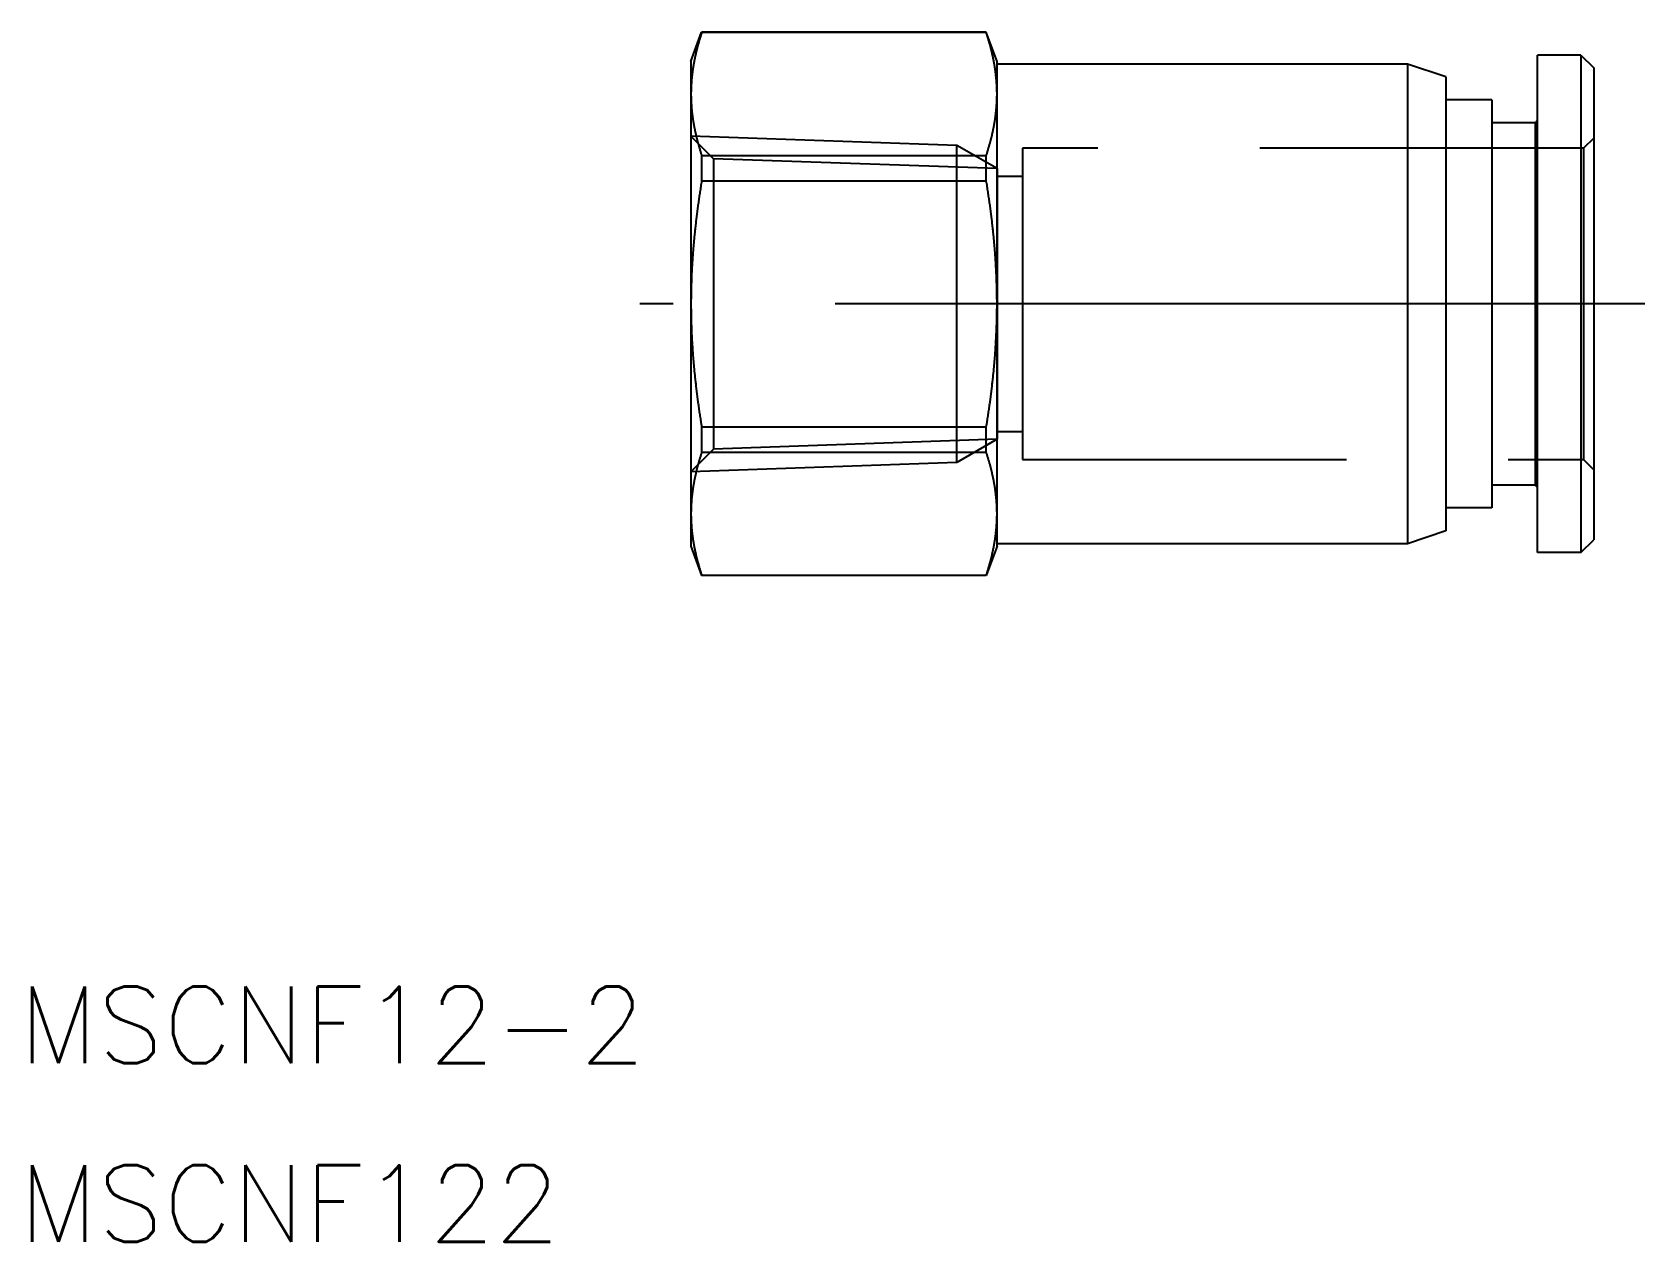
# Model space of a CAD drawing. Extents: x -91 to 13, y -37 to 13.
# Drawn here: x -90.7 to -27.5, y -36.8 to 10.7 of the extents above; entities that cross this region are included whole.
import ezdxf

# ---------------------------------------------------------------- set-up
doc = ezdxf.new("R2010")
doc.units = 0
doc.linetypes.add('CENTER', pattern=[50.8, 31.75, -6.35, 6.35, -6.35])
doc.linetypes.add('DASHED', pattern=[19.05, 12.7, -6.35])
doc.layers.get('0').update_dxf_attribs({"linetype": 'CONTINUOUS'})
doc.layers.add('CENTER', color=1, linetype='CENTER')
doc.styles.get("Standard").update_dxf_attribs({"font": 'txt.shx', "height": 3, "bigfont": 'bigfont.shx'})

msp = doc.modelspace()

# ---------------------------------------------------------------- linework, layer by layer
at = {"color": 7, "linetype": 'CONTINUOUS'}
for p, q in [((-64.912, 9.5), (-64.493, 10.65)), ((-53.331, 10.65), (-64.493, 10.65)), ((-64.493, 10.65), (-64.493, 10.634)), ((-53.331, 10.634), (-64.493, 10.634)), ((-52.912, 9.5), (-53.331, 10.65)), ((-53.331, 10.634), (-53.331, 10.65)), ((-64.912, 9.5), (-64.912, 8.227)), ((-52.912, 8.227), (-52.912, 9.5)), ((-30.012, 9.75), (-31.712, 9.75)), ((-31.712, -9.75), (-31.712, 9.75)), ((-30.012, 9.75), (-30.012, -9.75)), ((-30.012, 9.75), (-29.512, 9.25)), ((-36.812, 9.4), (-52.912, 9.4)), ((-36.812, 9.4), (-36.812, -9.4)), ((-35.312, 8.9), (-36.812, 9.4)), ((-35.312, 8.9), (-35.312, -8.9)), ((-29.512, 9.25), (-29.512, -9.25)), ((-64.912, 8.227), (-64.912, 0)), ((-52.912, 0), (-52.912, 8.227)), ((-33.512, 8), (-35.312, 8)), ((-33.512, 8), (-33.512, -8)), ((-31.812, 7.1), (-33.512, 7.1)), ((-31.812, 7.1), (-31.712, 7.2)), ((-31.812, 7.1), (-31.812, -7.1)), ((-64.493, 5.82), (-53.331, 5.82)), ((-64.493, 5.82), (-64.493, 4.814)), ((-53.331, 4.814), (-53.331, 5.82)), ((-53.331, 4.814), (-64.493, 4.814)), ((-64.912, 0), (-64.912, -8.227)), ((-52.912, -8.227), (-52.912, 0)), ((-64.493, -4.814), (-53.331, -4.814)), ((-64.493, -4.814), (-64.493, -5.82)), ((-53.331, -5.82), (-53.331, -4.814)), ((-53.331, -5.82), (-64.493, -5.82)), ((-31.812, -7.1), (-33.512, -7.1)), ((-31.812, -7.1), (-31.712, -7.2)), ((-33.512, -8), (-35.312, -8)), ((-64.912, -8.227), (-64.912, -9.5)), ((-52.912, -9.5), (-52.912, -8.227)), ((-36.812, -9.4), (-52.912, -9.4)), ((-35.312, -8.9), (-36.812, -9.4)), ((-30.012, -9.75), (-29.512, -9.25)), ((-64.912, -9.5), (-64.493, -10.65)), ((-52.912, -9.5), (-53.331, -10.65)), ((-30.012, -9.75), (-31.712, -9.75)), ((-64.493, -10.634), (-53.331, -10.634)), ((-64.493, -10.634), (-64.493, -10.65)), ((-53.331, -10.65), (-64.493, -10.65)), ((-53.331, -10.65), (-53.331, -10.634))]:
    msp.add_line(p, q, dxfattribs=at)
at = {"color": 3, "linetype": 'DASHED'}
for p, q in [((-54.49, 6.215), (-64.912, 6.579)), ((-64.912, 6.579), (-64.025, 5.692)), ((-29.512, 6.5), (-29.912, 6.1)), ((-64.025, 5.692), (-64.025, -5.692)), ((-52.912, 5.303), (-64.025, 5.692)), ((-54.49, -6.215), (-54.49, 6.215)), ((-52.912, 5.303), (-54.49, 6.215)), ((-29.912, 6.1), (-51.912, 6.1)), ((-51.912, 6.1), (-51.912, -6.1)), ((-29.912, 6.1), (-29.912, -6.1)), ((-52.912, 5.303), (-52.912, -5.303)), ((-52.912, -5.276), (-52.912, 5.276)), ((-51.912, 5), (-52.912, 5)), ((-52.912, -5), (-51.912, -5)), ((-52.912, -5.303), (-64.025, -5.692)), ((-52.912, -5.303), (-54.49, -6.215)), ((-64.912, -6.578), (-64.025, -5.692)), ((-54.49, -6.215), (-64.912, -6.578)), ((-51.912, -6.1), (-29.912, -6.1)), ((-29.912, -6.1), (-29.512, -6.5))]:
    msp.add_line(p, q, dxfattribs=at)
at = {"color": 7}
for points in [[(-64.493, 10.634, 0), (-64.502, 10.607, 0), (-64.511, 10.58, 0), (-64.52, 10.553, 0), (-64.528, 10.526, 0), (-64.537, 10.499, 0), (-64.545, 10.473, 0), (-64.553, 10.446, 0), (-64.561, 10.419, 0), (-64.57, 10.393, 0), (-64.578, 10.366, 0), (-64.585, 10.34, 0), (-64.593, 10.314, 0), (-64.601, 10.287, 0), (-64.608, 10.261, 0), (-64.616, 10.235, 0), (-64.623, 10.209, 0), (-64.63, 10.182, 0), (-64.638, 10.156, 0), (-64.645, 10.13, 0), (-64.652, 10.104, 0), (-64.659, 10.079, 0), (-64.665, 10.053, 0), (-64.672, 10.027, 0), (-64.679, 10.001, 0), (-64.685, 9.975, 0), (-64.692, 9.95, 0), (-64.698, 9.924, 0), (-64.704, 9.898, 0), (-64.71, 9.873, 0), (-64.716, 9.847, 0), (-64.722, 9.822, 0), (-64.728, 9.796, 0), (-64.734, 9.771, 0), (-64.74, 9.746, 0), (-64.745, 9.72, 0), (-64.751, 9.695, 0), (-64.756, 9.67, 0), (-64.761, 9.645, 0), (-64.767, 9.619, 0), (-64.772, 9.594, 0), (-64.777, 9.569, 0), (-64.782, 9.544, 0), (-64.787, 9.519, 0), (-64.791, 9.494, 0), (-64.796, 9.469, 0), (-64.8, 9.444, 0), (-64.805, 9.419, 0), (-64.809, 9.394, 0), (-64.814, 9.369, 0), (-64.818, 9.344, 0), (-64.822, 9.319, 0), (-64.826, 9.294, 0), (-64.83, 9.269, 0), (-64.834, 9.244, 0), (-64.837, 9.219, 0), (-64.841, 9.195, 0), (-64.845, 9.17, 0), (-64.848, 9.145, 0), (-64.851, 9.12, 0), (-64.855, 9.095, 0), (-64.858, 9.071, 0), (-64.861, 9.046, 0), (-64.864, 9.021, 0), (-64.867, 8.996, 0), (-64.87, 8.972, 0), (-64.873, 8.947, 0), (-64.875, 8.922, 0), (-64.878, 8.897, 0), (-64.88, 8.873, 0), (-64.883, 8.848, 0), (-64.885, 8.823, 0), (-64.887, 8.798, 0), (-64.889, 8.774, 0), (-64.891, 8.749, 0), (-64.893, 8.724, 0), (-64.895, 8.7, 0), (-64.897, 8.675, 0), (-64.898, 8.65, 0), (-64.9, 8.625, 0), (-64.901, 8.601, 0), (-64.903, 8.576, 0), (-64.904, 8.551, 0), (-64.905, 8.526, 0), (-64.906, 8.501, 0), (-64.907, 8.476, 0), (-64.908, 8.452, 0), (-64.909, 8.427, 0), (-64.91, 8.402, 0), (-64.91, 8.377, 0), (-64.911, 8.352, 0), (-64.911, 8.327, 0), (-64.912, 8.302, 0), (-64.912, 8.277, 0), (-64.912, 8.252, 0), (-64.912, 8.227, 0)], [(-52.912, 8.227, 0), (-52.912, 8.252, 0), (-52.912, 8.277, 0), (-52.912, 8.302, 0), (-52.913, 8.327, 0), (-52.913, 8.352, 0), (-52.914, 8.377, 0), (-52.914, 8.402, 0), (-52.915, 8.427, 0), (-52.916, 8.452, 0), (-52.917, 8.476, 0), (-52.918, 8.501, 0), (-52.919, 8.526, 0), (-52.92, 8.551, 0), (-52.921, 8.576, 0), (-52.923, 8.601, 0), (-52.924, 8.625, 0), (-52.926, 8.65, 0), (-52.927, 8.675, 0), (-52.929, 8.7, 0), (-52.931, 8.724, 0), (-52.933, 8.749, 0), (-52.935, 8.774, 0), (-52.937, 8.798, 0), (-52.939, 8.823, 0), (-52.941, 8.848, 0), (-52.944, 8.873, 0), (-52.946, 8.897, 0), (-52.949, 8.922, 0), (-52.952, 8.947, 0), (-52.954, 8.972, 0), (-52.957, 8.996, 0), (-52.96, 9.021, 0), (-52.963, 9.046, 0), (-52.966, 9.071, 0), (-52.969, 9.095, 0), (-52.973, 9.12, 0), (-52.976, 9.145, 0), (-52.979, 9.17, 0), (-52.983, 9.195, 0), (-52.987, 9.219, 0), (-52.99, 9.244, 0), (-52.994, 9.269, 0), (-52.998, 9.294, 0), (-53.002, 9.319, 0), (-53.006, 9.344, 0), (-53.01, 9.369, 0), (-53.015, 9.394, 0), (-53.019, 9.419, 0), (-53.024, 9.444, 0), (-53.028, 9.469, 0), (-53.033, 9.494, 0), (-53.038, 9.519, 0), (-53.042, 9.544, 0), (-53.047, 9.569, 0), (-53.052, 9.594, 0), (-53.057, 9.619, 0), (-53.063, 9.645, 0), (-53.068, 9.67, 0), (-53.073, 9.695, 0), (-53.079, 9.72, 0), (-53.084, 9.746, 0), (-53.09, 9.771, 0), (-53.096, 9.796, 0), (-53.102, 9.822, 0), (-53.108, 9.847, 0), (-53.114, 9.873, 0), (-53.12, 9.898, 0), (-53.126, 9.924, 0), (-53.132, 9.95, 0), (-53.139, 9.975, 0), (-53.145, 10.001, 0), (-53.152, 10.027, 0), (-53.158, 10.053, 0), (-53.165, 10.079, 0), (-53.172, 10.104, 0), (-53.179, 10.13, 0), (-53.186, 10.156, 0), (-53.194, 10.182, 0), (-53.201, 10.209, 0), (-53.208, 10.235, 0), (-53.216, 10.261, 0), (-53.223, 10.287, 0), (-53.231, 10.314, 0), (-53.239, 10.34, 0), (-53.246, 10.366, 0), (-53.254, 10.393, 0), (-53.263, 10.419, 0), (-53.271, 10.446, 0), (-53.279, 10.473, 0), (-53.287, 10.499, 0), (-53.296, 10.526, 0), (-53.304, 10.553, 0), (-53.313, 10.58, 0), (-53.322, 10.607, 0), (-53.331, 10.634, 0)], [(-64.912, 8.227, 0), (-64.912, 8.202, 0), (-64.912, 8.177, 0), (-64.912, 8.152, 0), (-64.911, 8.127, 0), (-64.911, 8.102, 0), (-64.91, 8.077, 0), (-64.91, 8.053, 0), (-64.909, 8.028, 0), (-64.908, 8.003, 0), (-64.907, 7.978, 0), (-64.906, 7.953, 0), (-64.905, 7.928, 0), (-64.904, 7.904, 0), (-64.903, 7.879, 0), (-64.901, 7.854, 0), (-64.9, 7.829, 0), (-64.898, 7.804, 0), (-64.897, 7.78, 0), (-64.895, 7.755, 0), (-64.893, 7.73, 0), (-64.891, 7.705, 0), (-64.889, 7.681, 0), (-64.887, 7.656, 0), (-64.885, 7.631, 0), (-64.883, 7.607, 0), (-64.88, 7.582, 0), (-64.878, 7.557, 0), (-64.875, 7.532, 0), (-64.873, 7.508, 0), (-64.87, 7.483, 0), (-64.867, 7.458, 0), (-64.864, 7.433, 0), (-64.861, 7.409, 0), (-64.858, 7.384, 0), (-64.855, 7.359, 0), (-64.851, 7.334, 0), (-64.848, 7.31, 0), (-64.845, 7.285, 0), (-64.841, 7.26, 0), (-64.837, 7.235, 0), (-64.834, 7.21, 0), (-64.83, 7.185, 0), (-64.826, 7.16, 0), (-64.822, 7.136, 0), (-64.818, 7.111, 0), (-64.814, 7.086, 0), (-64.809, 7.061, 0), (-64.805, 7.036, 0), (-64.8, 7.011, 0), (-64.796, 6.986, 0), (-64.791, 6.961, 0), (-64.787, 6.936, 0), (-64.782, 6.911, 0), (-64.777, 6.885, 0), (-64.772, 6.86, 0), (-64.767, 6.835, 0), (-64.761, 6.81, 0), (-64.756, 6.785, 0), (-64.751, 6.759, 0), (-64.745, 6.734, 0), (-64.74, 6.709, 0), (-64.734, 6.683, 0), (-64.728, 6.658, 0), (-64.722, 6.633, 0), (-64.716, 6.607, 0), (-64.71, 6.582, 0), (-64.704, 6.556, 0), (-64.698, 6.53, 0), (-64.692, 6.505, 0), (-64.685, 6.479, 0), (-64.679, 6.453, 0), (-64.672, 6.428, 0), (-64.665, 6.402, 0), (-64.659, 6.376, 0), (-64.652, 6.35, 0), (-64.645, 6.324, 0), (-64.638, 6.298, 0), (-64.63, 6.272, 0), (-64.623, 6.246, 0), (-64.616, 6.22, 0), (-64.608, 6.194, 0), (-64.601, 6.167, 0), (-64.593, 6.141, 0), (-64.585, 6.115, 0), (-64.578, 6.088, 0), (-64.57, 6.062, 0), (-64.561, 6.035, 0), (-64.553, 6.008, 0), (-64.545, 5.982, 0), (-64.537, 5.955, 0), (-64.528, 5.928, 0), (-64.52, 5.901, 0), (-64.511, 5.874, 0), (-64.502, 5.847, 0), (-64.493, 5.82, 0)], [(-53.331, 5.82, 0), (-53.322, 5.847, 0), (-53.313, 5.874, 0), (-53.304, 5.901, 0), (-53.296, 5.928, 0), (-53.287, 5.955, 0), (-53.279, 5.982, 0), (-53.271, 6.008, 0), (-53.263, 6.035, 0), (-53.254, 6.062, 0), (-53.246, 6.088, 0), (-53.239, 6.115, 0), (-53.231, 6.141, 0), (-53.223, 6.167, 0), (-53.216, 6.194, 0), (-53.208, 6.22, 0), (-53.201, 6.246, 0), (-53.194, 6.272, 0), (-53.186, 6.298, 0), (-53.179, 6.324, 0), (-53.172, 6.35, 0), (-53.165, 6.376, 0), (-53.158, 6.402, 0), (-53.152, 6.428, 0), (-53.145, 6.453, 0), (-53.139, 6.479, 0), (-53.132, 6.505, 0), (-53.126, 6.53, 0), (-53.12, 6.556, 0), (-53.114, 6.582, 0), (-53.108, 6.607, 0), (-53.102, 6.633, 0), (-53.096, 6.658, 0), (-53.09, 6.683, 0), (-53.084, 6.709, 0), (-53.079, 6.734, 0), (-53.073, 6.759, 0), (-53.068, 6.785, 0), (-53.063, 6.81, 0), (-53.057, 6.835, 0), (-53.052, 6.86, 0), (-53.047, 6.885, 0), (-53.042, 6.911, 0), (-53.038, 6.936, 0), (-53.033, 6.961, 0), (-53.028, 6.986, 0), (-53.024, 7.011, 0), (-53.019, 7.036, 0), (-53.015, 7.061, 0), (-53.01, 7.086, 0), (-53.006, 7.111, 0), (-53.002, 7.136, 0), (-52.998, 7.16, 0), (-52.994, 7.185, 0), (-52.99, 7.21, 0), (-52.987, 7.235, 0), (-52.983, 7.26, 0), (-52.979, 7.285, 0), (-52.976, 7.31, 0), (-52.973, 7.334, 0), (-52.969, 7.359, 0), (-52.966, 7.384, 0), (-52.963, 7.409, 0), (-52.96, 7.433, 0), (-52.957, 7.458, 0), (-52.954, 7.483, 0), (-52.952, 7.508, 0), (-52.949, 7.532, 0), (-52.946, 7.557, 0), (-52.944, 7.582, 0), (-52.941, 7.607, 0), (-52.939, 7.631, 0), (-52.937, 7.656, 0), (-52.935, 7.681, 0), (-52.933, 7.705, 0), (-52.931, 7.73, 0), (-52.929, 7.755, 0), (-52.927, 7.78, 0), (-52.926, 7.804, 0), (-52.924, 7.829, 0), (-52.923, 7.854, 0), (-52.921, 7.879, 0), (-52.92, 7.904, 0), (-52.919, 7.928, 0), (-52.918, 7.953, 0), (-52.917, 7.978, 0), (-52.916, 8.003, 0), (-52.915, 8.028, 0), (-52.914, 8.053, 0), (-52.914, 8.077, 0), (-52.913, 8.102, 0), (-52.913, 8.127, 0), (-52.912, 8.152, 0), (-52.912, 8.177, 0), (-52.912, 8.202, 0), (-52.912, 8.227, 0)], [(-64.493, 4.814, 0), (-64.502, 4.76, 0), (-64.511, 4.706, 0), (-64.52, 4.652, 0), (-64.528, 4.598, 0), (-64.537, 4.544, 0), (-64.545, 4.491, 0), (-64.553, 4.438, 0), (-64.561, 4.384, 0), (-64.57, 4.331, 0), (-64.578, 4.278, 0), (-64.585, 4.225, 0), (-64.593, 4.173, 0), (-64.601, 4.12, 0), (-64.608, 4.067, 0), (-64.616, 4.015, 0), (-64.623, 3.963, 0), (-64.63, 3.91, 0), (-64.638, 3.858, 0), (-64.645, 3.806, 0), (-64.652, 3.754, 0), (-64.659, 3.703, 0), (-64.665, 3.651, 0), (-64.672, 3.599, 0), (-64.679, 3.548, 0), (-64.685, 3.496, 0), (-64.692, 3.445, 0), (-64.698, 3.394, 0), (-64.704, 3.342, 0), (-64.71, 3.291, 0), (-64.716, 3.24, 0), (-64.722, 3.189, 0), (-64.728, 3.138, 0), (-64.734, 3.088, 0), (-64.74, 3.037, 0), (-64.745, 2.986, 0), (-64.751, 2.936, 0), (-64.756, 2.885, 0), (-64.761, 2.835, 0), (-64.767, 2.784, 0), (-64.772, 2.734, 0), (-64.777, 2.684, 0), (-64.782, 2.633, 0), (-64.787, 2.583, 0), (-64.791, 2.533, 0), (-64.796, 2.483, 0), (-64.8, 2.433, 0), (-64.805, 2.383, 0), (-64.809, 2.333, 0), (-64.814, 2.283, 0), (-64.818, 2.233, 0), (-64.822, 2.183, 0), (-64.826, 2.134, 0), (-64.83, 2.084, 0), (-64.834, 2.034, 0), (-64.837, 1.984, 0), (-64.841, 1.935, 0), (-64.845, 1.885, 0), (-64.848, 1.835, 0), (-64.851, 1.786, 0), (-64.855, 1.736, 0), (-64.858, 1.687, 0), (-64.861, 1.637, 0), (-64.864, 1.588, 0), (-64.867, 1.538, 0), (-64.87, 1.489, 0), (-64.873, 1.439, 0), (-64.875, 1.39, 0), (-64.878, 1.34, 0), (-64.88, 1.291, 0), (-64.883, 1.241, 0), (-64.885, 1.192, 0), (-64.887, 1.142, 0), (-64.889, 1.093, 0), (-64.891, 1.044, 0), (-64.893, 0.994, 0), (-64.895, 0.945, 0), (-64.897, 0.895, 0), (-64.898, 0.846, 0), (-64.9, 0.796, 0), (-64.901, 0.747, 0), (-64.903, 0.697, 0), (-64.904, 0.647, 0), (-64.905, 0.598, 0), (-64.906, 0.548, 0), (-64.907, 0.499, 0), (-64.908, 0.449, 0), (-64.909, 0.399, 0), (-64.91, 0.349, 0), (-64.91, 0.3, 0), (-64.911, 0.25, 0), (-64.911, 0.2, 0), (-64.912, 0.15, 0), (-64.912, 0.1, 0), (-64.912, 0.05, 0), (-64.912, 0, 0)], [(-52.912, 0, 0), (-52.912, 0.05, 0), (-52.912, 0.1, 0), (-52.912, 0.15, 0), (-52.913, 0.2, 0), (-52.913, 0.25, 0), (-52.914, 0.3, 0), (-52.914, 0.349, 0), (-52.915, 0.399, 0), (-52.916, 0.449, 0), (-52.917, 0.499, 0), (-52.918, 0.548, 0), (-52.919, 0.598, 0), (-52.92, 0.647, 0), (-52.921, 0.697, 0), (-52.923, 0.747, 0), (-52.924, 0.796, 0), (-52.926, 0.846, 0), (-52.927, 0.895, 0), (-52.929, 0.945, 0), (-52.931, 0.994, 0), (-52.933, 1.044, 0), (-52.935, 1.093, 0), (-52.937, 1.142, 0), (-52.939, 1.192, 0), (-52.941, 1.241, 0), (-52.944, 1.291, 0), (-52.946, 1.34, 0), (-52.949, 1.39, 0), (-52.952, 1.439, 0), (-52.954, 1.489, 0), (-52.957, 1.538, 0), (-52.96, 1.588, 0), (-52.963, 1.637, 0), (-52.966, 1.687, 0), (-52.969, 1.736, 0), (-52.973, 1.786, 0), (-52.976, 1.835, 0), (-52.979, 1.885, 0), (-52.983, 1.935, 0), (-52.987, 1.984, 0), (-52.99, 2.034, 0), (-52.994, 2.084, 0), (-52.998, 2.134, 0), (-53.002, 2.183, 0), (-53.006, 2.233, 0), (-53.01, 2.283, 0), (-53.015, 2.333, 0), (-53.019, 2.383, 0), (-53.024, 2.433, 0), (-53.028, 2.483, 0), (-53.033, 2.533, 0), (-53.038, 2.583, 0), (-53.042, 2.633, 0), (-53.047, 2.684, 0), (-53.052, 2.734, 0), (-53.057, 2.784, 0), (-53.063, 2.835, 0), (-53.068, 2.885, 0), (-53.073, 2.936, 0), (-53.079, 2.986, 0), (-53.084, 3.037, 0), (-53.09, 3.088, 0), (-53.096, 3.138, 0), (-53.102, 3.189, 0), (-53.108, 3.24, 0), (-53.114, 3.291, 0), (-53.12, 3.342, 0), (-53.126, 3.394, 0), (-53.132, 3.445, 0), (-53.139, 3.496, 0), (-53.145, 3.548, 0), (-53.152, 3.599, 0), (-53.158, 3.651, 0), (-53.165, 3.703, 0), (-53.172, 3.754, 0), (-53.179, 3.806, 0), (-53.186, 3.858, 0), (-53.194, 3.91, 0), (-53.201, 3.963, 0), (-53.208, 4.015, 0), (-53.216, 4.067, 0), (-53.223, 4.12, 0), (-53.231, 4.173, 0), (-53.239, 4.225, 0), (-53.246, 4.278, 0), (-53.254, 4.331, 0), (-53.263, 4.384, 0), (-53.271, 4.438, 0), (-53.279, 4.491, 0), (-53.287, 4.544, 0), (-53.296, 4.598, 0), (-53.304, 4.652, 0), (-53.313, 4.706, 0), (-53.322, 4.76, 0), (-53.331, 4.814, 0)], [(-64.912, 0, 0), (-64.912, -0.05, 0), (-64.912, -0.1, 0), (-64.912, -0.15, 0), (-64.911, -0.2, 0), (-64.911, -0.25, 0), (-64.91, -0.3, 0), (-64.91, -0.349, 0), (-64.909, -0.399, 0), (-64.908, -0.449, 0), (-64.907, -0.499, 0), (-64.906, -0.548, 0), (-64.905, -0.598, 0), (-64.904, -0.647, 0), (-64.903, -0.697, 0), (-64.901, -0.747, 0), (-64.9, -0.796, 0), (-64.898, -0.846, 0), (-64.897, -0.895, 0), (-64.895, -0.945, 0), (-64.893, -0.994, 0), (-64.891, -1.044, 0), (-64.889, -1.093, 0), (-64.887, -1.142, 0), (-64.885, -1.192, 0), (-64.883, -1.241, 0), (-64.88, -1.291, 0), (-64.878, -1.34, 0), (-64.875, -1.39, 0), (-64.873, -1.439, 0), (-64.87, -1.489, 0), (-64.867, -1.538, 0), (-64.864, -1.588, 0), (-64.861, -1.637, 0), (-64.858, -1.687, 0), (-64.855, -1.736, 0), (-64.851, -1.786, 0), (-64.848, -1.835, 0), (-64.845, -1.885, 0), (-64.841, -1.935, 0), (-64.837, -1.984, 0), (-64.834, -2.034, 0), (-64.83, -2.084, 0), (-64.826, -2.134, 0), (-64.822, -2.183, 0), (-64.818, -2.233, 0), (-64.814, -2.283, 0), (-64.809, -2.333, 0), (-64.805, -2.383, 0), (-64.8, -2.433, 0), (-64.796, -2.483, 0), (-64.791, -2.533, 0), (-64.787, -2.583, 0), (-64.782, -2.633, 0), (-64.777, -2.684, 0), (-64.772, -2.734, 0), (-64.767, -2.784, 0), (-64.761, -2.835, 0), (-64.756, -2.885, 0), (-64.751, -2.936, 0), (-64.745, -2.986, 0), (-64.74, -3.037, 0), (-64.734, -3.088, 0), (-64.728, -3.138, 0), (-64.722, -3.189, 0), (-64.716, -3.24, 0), (-64.71, -3.291, 0), (-64.704, -3.342, 0), (-64.698, -3.394, 0), (-64.692, -3.445, 0), (-64.685, -3.496, 0), (-64.679, -3.548, 0), (-64.672, -3.599, 0), (-64.665, -3.651, 0), (-64.659, -3.703, 0), (-64.652, -3.754, 0), (-64.645, -3.806, 0), (-64.638, -3.858, 0), (-64.63, -3.91, 0), (-64.623, -3.963, 0), (-64.616, -4.015, 0), (-64.608, -4.067, 0), (-64.601, -4.12, 0), (-64.593, -4.173, 0), (-64.585, -4.225, 0), (-64.578, -4.278, 0), (-64.57, -4.331, 0), (-64.561, -4.384, 0), (-64.553, -4.438, 0), (-64.545, -4.491, 0), (-64.537, -4.544, 0), (-64.528, -4.598, 0), (-64.52, -4.652, 0), (-64.511, -4.706, 0), (-64.502, -4.76, 0), (-64.493, -4.814, 0)], [(-53.331, -4.814, 0), (-53.322, -4.76, 0), (-53.313, -4.706, 0), (-53.304, -4.652, 0), (-53.296, -4.598, 0), (-53.287, -4.544, 0), (-53.279, -4.491, 0), (-53.271, -4.438, 0), (-53.263, -4.384, 0), (-53.254, -4.331, 0), (-53.246, -4.278, 0), (-53.239, -4.225, 0), (-53.231, -4.173, 0), (-53.223, -4.12, 0), (-53.216, -4.067, 0), (-53.208, -4.015, 0), (-53.201, -3.963, 0), (-53.194, -3.91, 0), (-53.186, -3.858, 0), (-53.179, -3.806, 0), (-53.172, -3.754, 0), (-53.165, -3.703, 0), (-53.158, -3.651, 0), (-53.152, -3.599, 0), (-53.145, -3.548, 0), (-53.139, -3.496, 0), (-53.132, -3.445, 0), (-53.126, -3.394, 0), (-53.12, -3.342, 0), (-53.114, -3.291, 0), (-53.108, -3.24, 0), (-53.102, -3.189, 0), (-53.096, -3.138, 0), (-53.09, -3.088, 0), (-53.084, -3.037, 0), (-53.079, -2.986, 0), (-53.073, -2.936, 0), (-53.068, -2.885, 0), (-53.063, -2.835, 0), (-53.057, -2.784, 0), (-53.052, -2.734, 0), (-53.047, -2.684, 0), (-53.042, -2.633, 0), (-53.038, -2.583, 0), (-53.033, -2.533, 0), (-53.028, -2.483, 0), (-53.024, -2.433, 0), (-53.019, -2.383, 0), (-53.015, -2.333, 0), (-53.01, -2.283, 0), (-53.006, -2.233, 0), (-53.002, -2.183, 0), (-52.998, -2.134, 0), (-52.994, -2.084, 0), (-52.99, -2.034, 0), (-52.987, -1.984, 0), (-52.983, -1.935, 0), (-52.979, -1.885, 0), (-52.976, -1.835, 0), (-52.973, -1.786, 0), (-52.969, -1.736, 0), (-52.966, -1.687, 0), (-52.963, -1.637, 0), (-52.96, -1.588, 0), (-52.957, -1.538, 0), (-52.954, -1.489, 0), (-52.952, -1.439, 0), (-52.949, -1.39, 0), (-52.946, -1.34, 0), (-52.944, -1.291, 0), (-52.941, -1.241, 0), (-52.939, -1.192, 0), (-52.937, -1.142, 0), (-52.935, -1.093, 0), (-52.933, -1.044, 0), (-52.931, -0.994, 0), (-52.929, -0.945, 0), (-52.927, -0.895, 0), (-52.926, -0.846, 0), (-52.924, -0.796, 0), (-52.923, -0.747, 0), (-52.921, -0.697, 0), (-52.92, -0.647, 0), (-52.919, -0.598, 0), (-52.918, -0.548, 0), (-52.917, -0.499, 0), (-52.916, -0.449, 0), (-52.915, -0.399, 0), (-52.914, -0.349, 0), (-52.914, -0.3, 0), (-52.913, -0.25, 0), (-52.913, -0.2, 0), (-52.912, -0.15, 0), (-52.912, -0.1, 0), (-52.912, -0.05, 0), (-52.912, 0, 0)], [(-64.493, -5.82, 0), (-64.502, -5.847, 0), (-64.511, -5.874, 0), (-64.52, -5.901, 0), (-64.528, -5.928, 0), (-64.537, -5.955, 0), (-64.545, -5.982, 0), (-64.553, -6.008, 0), (-64.561, -6.035, 0), (-64.57, -6.062, 0), (-64.578, -6.088, 0), (-64.585, -6.115, 0), (-64.593, -6.141, 0), (-64.601, -6.167, 0), (-64.608, -6.194, 0), (-64.616, -6.22, 0), (-64.623, -6.246, 0), (-64.63, -6.272, 0), (-64.638, -6.298, 0), (-64.645, -6.324, 0), (-64.652, -6.35, 0), (-64.659, -6.376, 0), (-64.665, -6.402, 0), (-64.672, -6.428, 0), (-64.679, -6.453, 0), (-64.685, -6.479, 0), (-64.692, -6.505, 0), (-64.698, -6.53, 0), (-64.704, -6.556, 0), (-64.71, -6.582, 0), (-64.716, -6.607, 0), (-64.722, -6.633, 0), (-64.728, -6.658, 0), (-64.734, -6.683, 0), (-64.74, -6.709, 0), (-64.745, -6.734, 0), (-64.751, -6.759, 0), (-64.756, -6.785, 0), (-64.761, -6.81, 0), (-64.767, -6.835, 0), (-64.772, -6.86, 0), (-64.777, -6.885, 0), (-64.782, -6.911, 0), (-64.787, -6.936, 0), (-64.791, -6.961, 0), (-64.796, -6.986, 0), (-64.8, -7.011, 0), (-64.805, -7.036, 0), (-64.809, -7.061, 0), (-64.814, -7.086, 0), (-64.818, -7.111, 0), (-64.822, -7.136, 0), (-64.826, -7.16, 0), (-64.83, -7.185, 0), (-64.834, -7.21, 0), (-64.837, -7.235, 0), (-64.841, -7.26, 0), (-64.845, -7.285, 0), (-64.848, -7.31, 0), (-64.851, -7.334, 0), (-64.855, -7.359, 0), (-64.858, -7.384, 0), (-64.861, -7.409, 0), (-64.864, -7.433, 0), (-64.867, -7.458, 0), (-64.87, -7.483, 0), (-64.873, -7.508, 0), (-64.875, -7.532, 0), (-64.878, -7.557, 0), (-64.88, -7.582, 0), (-64.883, -7.607, 0), (-64.885, -7.631, 0), (-64.887, -7.656, 0), (-64.889, -7.681, 0), (-64.891, -7.705, 0), (-64.893, -7.73, 0), (-64.895, -7.755, 0), (-64.897, -7.78, 0), (-64.898, -7.804, 0), (-64.9, -7.829, 0), (-64.901, -7.854, 0), (-64.903, -7.879, 0), (-64.904, -7.904, 0), (-64.905, -7.928, 0), (-64.906, -7.953, 0), (-64.907, -7.978, 0), (-64.908, -8.003, 0), (-64.909, -8.028, 0), (-64.91, -8.053, 0), (-64.91, -8.077, 0), (-64.911, -8.102, 0), (-64.911, -8.127, 0), (-64.912, -8.152, 0), (-64.912, -8.177, 0), (-64.912, -8.202, 0), (-64.912, -8.227, 0)], [(-52.912, -8.227, 0), (-52.912, -8.202, 0), (-52.912, -8.177, 0), (-52.912, -8.152, 0), (-52.913, -8.127, 0), (-52.913, -8.102, 0), (-52.914, -8.077, 0), (-52.914, -8.053, 0), (-52.915, -8.028, 0), (-52.916, -8.003, 0), (-52.917, -7.978, 0), (-52.918, -7.953, 0), (-52.919, -7.928, 0), (-52.92, -7.904, 0), (-52.921, -7.879, 0), (-52.923, -7.854, 0), (-52.924, -7.829, 0), (-52.926, -7.804, 0), (-52.927, -7.78, 0), (-52.929, -7.755, 0), (-52.931, -7.73, 0), (-52.933, -7.705, 0), (-52.935, -7.681, 0), (-52.937, -7.656, 0), (-52.939, -7.631, 0), (-52.941, -7.607, 0), (-52.944, -7.582, 0), (-52.946, -7.557, 0), (-52.949, -7.532, 0), (-52.952, -7.508, 0), (-52.954, -7.483, 0), (-52.957, -7.458, 0), (-52.96, -7.433, 0), (-52.963, -7.409, 0), (-52.966, -7.384, 0), (-52.969, -7.359, 0), (-52.973, -7.334, 0), (-52.976, -7.31, 0), (-52.979, -7.285, 0), (-52.983, -7.26, 0), (-52.987, -7.235, 0), (-52.99, -7.21, 0), (-52.994, -7.185, 0), (-52.998, -7.16, 0), (-53.002, -7.136, 0), (-53.006, -7.111, 0), (-53.01, -7.086, 0), (-53.015, -7.061, 0), (-53.019, -7.036, 0), (-53.024, -7.011, 0), (-53.028, -6.986, 0), (-53.033, -6.961, 0), (-53.038, -6.936, 0), (-53.042, -6.911, 0), (-53.047, -6.885, 0), (-53.052, -6.86, 0), (-53.057, -6.835, 0), (-53.063, -6.81, 0), (-53.068, -6.785, 0), (-53.073, -6.759, 0), (-53.079, -6.734, 0), (-53.084, -6.709, 0), (-53.09, -6.683, 0), (-53.096, -6.658, 0), (-53.102, -6.633, 0), (-53.108, -6.607, 0), (-53.114, -6.582, 0), (-53.12, -6.556, 0), (-53.126, -6.53, 0), (-53.132, -6.505, 0), (-53.139, -6.479, 0), (-53.145, -6.453, 0), (-53.152, -6.428, 0), (-53.158, -6.402, 0), (-53.165, -6.376, 0), (-53.172, -6.35, 0), (-53.179, -6.324, 0), (-53.186, -6.298, 0), (-53.194, -6.272, 0), (-53.201, -6.246, 0), (-53.208, -6.22, 0), (-53.216, -6.194, 0), (-53.223, -6.167, 0), (-53.231, -6.141, 0), (-53.239, -6.115, 0), (-53.246, -6.088, 0), (-53.254, -6.062, 0), (-53.263, -6.035, 0), (-53.271, -6.008, 0), (-53.279, -5.982, 0), (-53.287, -5.955, 0), (-53.296, -5.928, 0), (-53.304, -5.901, 0), (-53.313, -5.874, 0), (-53.322, -5.847, 0), (-53.331, -5.82, 0)], [(-64.912, -8.227, 0), (-64.912, -8.252, 0), (-64.912, -8.277, 0), (-64.912, -8.302, 0), (-64.911, -8.327, 0), (-64.911, -8.352, 0), (-64.91, -8.377, 0), (-64.91, -8.402, 0), (-64.909, -8.427, 0), (-64.908, -8.452, 0), (-64.907, -8.476, 0), (-64.906, -8.501, 0), (-64.905, -8.526, 0), (-64.904, -8.551, 0), (-64.903, -8.576, 0), (-64.901, -8.601, 0), (-64.9, -8.625, 0), (-64.898, -8.65, 0), (-64.897, -8.675, 0), (-64.895, -8.7, 0), (-64.893, -8.724, 0), (-64.891, -8.749, 0), (-64.889, -8.774, 0), (-64.887, -8.798, 0), (-64.885, -8.823, 0), (-64.883, -8.848, 0), (-64.88, -8.873, 0), (-64.878, -8.897, 0), (-64.875, -8.922, 0), (-64.873, -8.947, 0), (-64.87, -8.972, 0), (-64.867, -8.996, 0), (-64.864, -9.021, 0), (-64.861, -9.046, 0), (-64.858, -9.071, 0), (-64.855, -9.095, 0), (-64.851, -9.12, 0), (-64.848, -9.145, 0), (-64.845, -9.17, 0), (-64.841, -9.195, 0), (-64.837, -9.219, 0), (-64.834, -9.244, 0), (-64.83, -9.269, 0), (-64.826, -9.294, 0), (-64.822, -9.319, 0), (-64.818, -9.344, 0), (-64.814, -9.369, 0), (-64.809, -9.394, 0), (-64.805, -9.419, 0), (-64.8, -9.444, 0), (-64.796, -9.469, 0), (-64.791, -9.494, 0), (-64.787, -9.519, 0), (-64.782, -9.544, 0), (-64.777, -9.569, 0), (-64.772, -9.594, 0), (-64.767, -9.619, 0), (-64.761, -9.645, 0), (-64.756, -9.67, 0), (-64.751, -9.695, 0), (-64.745, -9.72, 0), (-64.74, -9.746, 0), (-64.734, -9.771, 0), (-64.728, -9.796, 0), (-64.722, -9.822, 0), (-64.716, -9.847, 0), (-64.71, -9.873, 0), (-64.704, -9.898, 0), (-64.698, -9.924, 0), (-64.692, -9.95, 0), (-64.685, -9.975, 0), (-64.679, -10.001, 0), (-64.672, -10.027, 0), (-64.665, -10.053, 0), (-64.659, -10.079, 0), (-64.652, -10.104, 0), (-64.645, -10.13, 0), (-64.638, -10.156, 0), (-64.63, -10.182, 0), (-64.623, -10.209, 0), (-64.616, -10.235, 0), (-64.608, -10.261, 0), (-64.601, -10.287, 0), (-64.593, -10.314, 0), (-64.585, -10.34, 0), (-64.578, -10.366, 0), (-64.57, -10.393, 0), (-64.561, -10.419, 0), (-64.553, -10.446, 0), (-64.545, -10.473, 0), (-64.537, -10.499, 0), (-64.528, -10.526, 0), (-64.52, -10.553, 0), (-64.511, -10.58, 0), (-64.502, -10.607, 0), (-64.493, -10.634, 0)], [(-53.331, -10.634, 0), (-53.322, -10.607, 0), (-53.313, -10.58, 0), (-53.304, -10.553, 0), (-53.296, -10.526, 0), (-53.287, -10.499, 0), (-53.279, -10.473, 0), (-53.271, -10.446, 0), (-53.263, -10.419, 0), (-53.254, -10.393, 0), (-53.246, -10.366, 0), (-53.239, -10.34, 0), (-53.231, -10.314, 0), (-53.223, -10.287, 0), (-53.216, -10.261, 0), (-53.208, -10.235, 0), (-53.201, -10.209, 0), (-53.194, -10.182, 0), (-53.186, -10.156, 0), (-53.179, -10.13, 0), (-53.172, -10.104, 0), (-53.165, -10.079, 0), (-53.158, -10.053, 0), (-53.152, -10.027, 0), (-53.145, -10.001, 0), (-53.139, -9.975, 0), (-53.132, -9.95, 0), (-53.126, -9.924, 0), (-53.12, -9.898, 0), (-53.114, -9.873, 0), (-53.108, -9.847, 0), (-53.102, -9.822, 0), (-53.096, -9.796, 0), (-53.09, -9.771, 0), (-53.084, -9.746, 0), (-53.079, -9.72, 0), (-53.073, -9.695, 0), (-53.068, -9.67, 0), (-53.063, -9.645, 0), (-53.057, -9.619, 0), (-53.052, -9.594, 0), (-53.047, -9.569, 0), (-53.042, -9.544, 0), (-53.038, -9.519, 0), (-53.033, -9.494, 0), (-53.028, -9.469, 0), (-53.024, -9.444, 0), (-53.019, -9.419, 0), (-53.015, -9.394, 0), (-53.01, -9.369, 0), (-53.006, -9.344, 0), (-53.002, -9.319, 0), (-52.998, -9.294, 0), (-52.994, -9.269, 0), (-52.99, -9.244, 0), (-52.987, -9.219, 0), (-52.983, -9.195, 0), (-52.979, -9.17, 0), (-52.976, -9.145, 0), (-52.973, -9.12, 0), (-52.969, -9.095, 0), (-52.966, -9.071, 0), (-52.963, -9.046, 0), (-52.96, -9.021, 0), (-52.957, -8.996, 0), (-52.954, -8.972, 0), (-52.952, -8.947, 0), (-52.949, -8.922, 0), (-52.946, -8.897, 0), (-52.944, -8.873, 0), (-52.941, -8.848, 0), (-52.939, -8.823, 0), (-52.937, -8.798, 0), (-52.935, -8.774, 0), (-52.933, -8.749, 0), (-52.931, -8.724, 0), (-52.929, -8.7, 0), (-52.927, -8.675, 0), (-52.926, -8.65, 0), (-52.924, -8.625, 0), (-52.923, -8.601, 0), (-52.921, -8.576, 0), (-52.92, -8.551, 0), (-52.919, -8.526, 0), (-52.918, -8.501, 0), (-52.917, -8.476, 0), (-52.916, -8.452, 0), (-52.915, -8.427, 0), (-52.914, -8.402, 0), (-52.914, -8.377, 0), (-52.913, -8.352, 0), (-52.913, -8.327, 0), (-52.912, -8.302, 0), (-52.912, -8.277, 0), (-52.912, -8.252, 0), (-52.912, -8.227, 0)]]:
    msp.add_polyline3d(points, dxfattribs=at)
at = {"layer": 'CENTER', "color": 1, "linetype": 'CENTER'}
msp.add_line((-27.512, 0), (-66.912, 0), dxfattribs=at)

# ---------------------------------------------------------------- texts
at = {"color": 7, "linetype": 'CONTINUOUS'}
for s, p in [('MSCNF12-2', (-91.257, -29.765)), ('MSCNF122', (-91.257, -36.765))]:
    msp.add_text(s, height=3, dxfattribs=at).set_placement(p)

doc.saveas('drawing.dxf')
